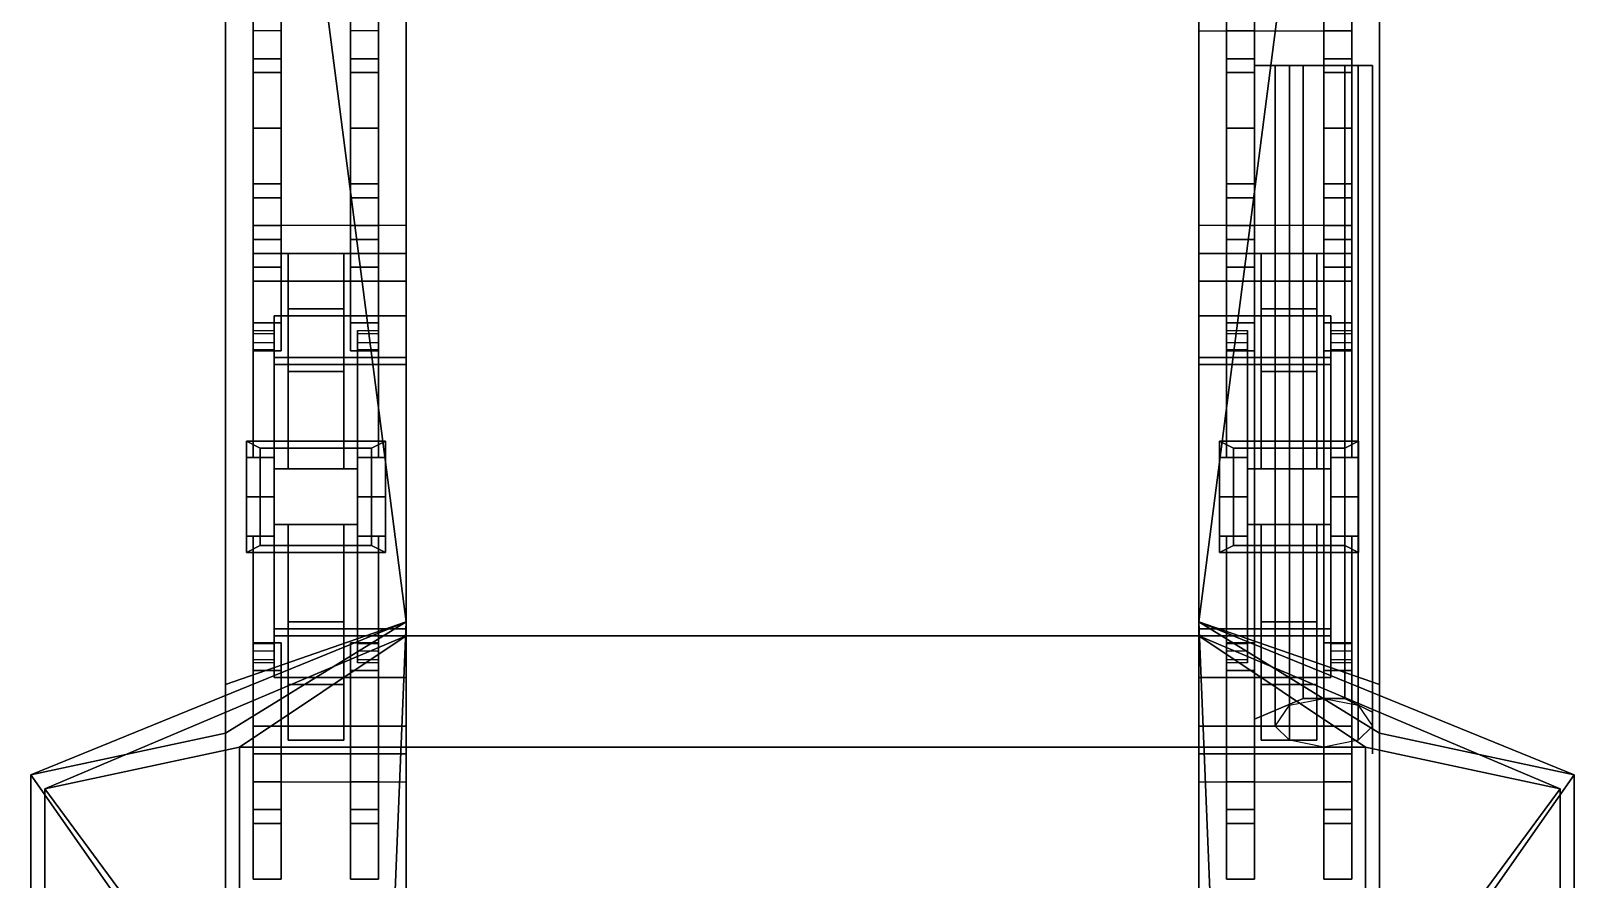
# Model space of a CAD drawing. Extents: x -1.11 to 1.11, y -2.64 to 2.07.
# Drawn here: x -1.11 to 1.11, y -0.51 to 0.71 of the extents above; entities that cross this region are included whole.
import ezdxf

# ---------------------------------------------------------------- set-up
doc = ezdxf.new("R2010")
doc.units = 0
doc.layers.get('0').update_dxf_attribs({"linetype": 'CONTINUOUS'})
doc.layers.add('SUSPENSION', color=5, linetype='CONTINUOUS')

msp = doc.modelspace()

# ---------------------------------------------------------------- linework, layer by layer
for points in [[(0.57, 1.74, 0.29), (0.57, -1.81, 0.29), (-0.57, -1.81, 0.29), (-0.57, 1.74, 0.29)], [(-0.57, -1.81, 0.29), (-0.57, -1.99, 0.86), (-0.57, 1.58, 0.86), (-0.57, 1.74, 0.29)], [(0.57, 1.58, 0.86), (0.57, -1.99, 0.86), (0.57, -1.81, 0.29), (0.57, 1.74, 0.29)], [(-0.57, 1.58, 0.86), (-0.57, -1.99, 0.86), (-0.83, -2.3, 0.86), (-0.83, 1.58, 0.86)], [(0.83, 1.58, 0.86), (0.83, -2.3, 0.86), (0.57, -1.99, 0.86), (0.57, 1.58, 0.86)], [(-0.83, 1.12, 0.86), (-0.83, -0.23, 0.86), (-0.57, -0.14, 1.24), (-0.72, 1.02, 1.02)], [(0.57, -0.14, 1.24), (0.83, -0.23, 0.86), (0.83, 1.12, 0.86), (0.72, 1.02, 1.02)], [(-0.72, 1.02, 1.02), (-0.57, -0.14, 1.24), (-0.57, -0.14, 1.24), (-0.57, 0.86, 1.24)], [(0.57, -0.14, 1.24), (0.57, -0.14, 1.24), (0.72, 1.02, 1.02), (0.57, 0.86, 1.24)], [(-0.57, 0.86, 1.24), (-0.57, -0.16, 1.24), (0.57, -0.16, 1.24), (0.57, 0.86, 1.24)], [(0.65, 0.66, 1.12), (0.65, -0.28, 1.12), (0.72, -0.25, 1.17), (0.72, 0.66, 1.17)], [(0.72, 0.66, 1.17), (0.72, -0.25, 1.17), (0.65, -0.28, 1.12), (0.65, 0.66, 1.12)], [(0.7995, 0.66, 1.0505), (0.68, 0.66, 1.1), (0.7005, 0.66, 1.1495), (0.82, 0.66, 1.1)], [(0.75, 0.66, 1.03), (0.7005, 0.66, 1.0505), (0.68, 0.66, 1.1), (0.7995, 0.66, 1.0505)], [(0.7005, 0.66, 1.1495), (0.68, 0.66, 1.1), (0.68, -0.29, 1.1), (0.7005, -0.26, 1.1495)], [(0.68, 0.66, 1.1), (0.7005, 0.66, 1.0505), (0.7005, -0.31, 1.0505), (0.68, -0.29, 1.1)], [(0.82, 0.66, 1.1), (0.7005, 0.66, 1.1495), (0.75, 0.66, 1.17), (0.7995, 0.66, 1.1495)], [(0.75, 0.66, 1.17), (0.7005, 0.66, 1.1495), (0.7005, -0.26, 1.1495), (0.75, -0.25, 1.17)], [(0.7005, 0.66, 1.0505), (0.75, 0.66, 1.03), (0.75, -0.32, 1.03), (0.7005, -0.31, 1.0505)], [(0.72, 0.66, 1.17), (0.72, -0.25, 1.17), (0.78, -0.25, 1.17), (0.78, 0.66, 1.17)], [(0.78, 0.66, 1.17), (0.78, -0.25, 1.17), (0.72, -0.25, 1.17), (0.72, 0.66, 1.17)], [(0.7995, 0.66, 1.1495), (0.75, 0.66, 1.17), (0.75, -0.25, 1.17), (0.7995, -0.26, 1.1495)], [(0.75, 0.66, 1.03), (0.7995, 0.66, 1.0505), (0.7995, -0.31, 1.0505), (0.75, -0.32, 1.03)], [(0.78, 0.66, 1.17), (0.78, -0.25, 1.17), (0.82, -0.27, 1.14), (0.82, 0.66, 1.14)], [(0.82, 0.66, 1.14), (0.82, -0.27, 1.14), (0.78, -0.25, 1.17), (0.78, 0.66, 1.17)], [(0.82, 0.66, 1.1), (0.7995, 0.66, 1.1495), (0.7995, -0.26, 1.1495), (0.82, -0.29, 1.1)], [(0.7995, 0.66, 1.0505), (0.82, 0.66, 1.1), (0.82, -0.29, 1.1), (0.7995, -0.31, 1.0505)], [(0.82, 0.66, 0.87), (0.82, -0.33, 0.87), (0.82, -0.27, 1.14), (0.82, 0.66, 1.14)], [(0.82, 0.66, 1.14), (0.82, -0.27, 1.14), (0.82, -0.33, 0.87), (0.82, 0.66, 0.87)], [(-0.57, -0.14, 1.24), (-1.11, -0.36, 1.24), (-0.83, -0.76, 2.13), (-0.59, -0.62, 2.13)], [(-0.57, -0.14, 1.24), (-0.83, -0.3, 0.86), (-1.11, -0.36, 1.24), (-0.57, -0.14, 1.24)], [(-0.57, -0.14, 1.24), (-0.83, -0.23, 0.86), (-0.83, -0.3, 0.86), (-0.57, -0.14, 1.24)], [(-0.57, -0.16, 1.24), (-0.57, -0.14, 1.24), (-0.59, -0.62, 2.13), (-0.57, -0.64, 2.13)], [(0.57, -0.14, 1.24), (0.57, -0.14, 1.24), (0.83, -0.3, 0.86), (0.83, -0.23, 0.86)], [(0.57, -0.14, 1.24), (0.57, -0.14, 1.24), (1.11, -0.36, 1.24), (0.83, -0.3, 0.86)], [(0.83, -0.76, 2.13), (1.11, -0.36, 1.24), (0.57, -0.14, 1.24), (0.59, -0.62, 2.13)], [(0.57, -0.14, 1.24), (0.57, -0.16, 1.24), (0.57, -0.64, 2.13), (0.59, -0.62, 2.13)], [(-0.81, -0.76, 2.13), (-1.09, -0.38, 1.24), (-0.57, -0.16, 1.24), (-0.57, -0.64, 2.13)], [(-1.09, -0.38, 1.24), (-0.81, -0.32, 0.88), (-0.81, -0.32, 0.88), (-0.57, -0.16, 1.24)], [(-0.81, -0.32, 0.88), (0.81, -0.32, 0.88), (0.57, -0.16, 1.24), (-0.57, -0.16, 1.24)], [(0.57, -0.16, 1.24), (1.09, -0.38, 1.24), (0.81, -0.76, 2.13), (0.57, -0.64, 2.13)], [(0.81, -0.32, 0.88), (0.81, -0.32, 0.88), (1.09, -0.38, 1.24), (0.57, -0.16, 1.24)], [(-0.83, -0.3, 0.86), (-0.83, -2.3, 0.86), (-1.11, -2.64, 1.24), (-1.11, -0.36, 1.24)], [(1.11, -2.64, 1.24), (0.83, -2.3, 0.86), (0.83, -0.3, 0.86), (1.11, -0.36, 1.24)], [(-1.09, -2.62, 1.24), (-0.81, -2.3, 0.88), (-0.81, -0.32, 0.88), (-1.09, -0.38, 1.24)], [(-0.81, -0.32, 0.88), (-0.81, -2.3, 0.88), (0.81, -2.3, 0.88), (0.81, -0.32, 0.88)], [(0.81, -0.32, 0.88), (0.81, -2.3, 0.88), (1.09, -2.62, 1.24), (1.09, -0.38, 1.24)], [(-1.11, -0.36, 1.24), (-1.11, -2.64, 1.24), (-0.83, -2.31, 2.05), (-0.83, -0.76, 2.13)], [(0.83, -2.31, 2.05), (1.11, -2.64, 1.24), (1.11, -0.36, 1.24), (0.83, -0.76, 2.13)], [(-0.81, -2.29, 2.05), (-1.09, -2.62, 1.24), (-1.09, -0.38, 1.24), (-0.81, -0.76, 2.13)], [(1.09, -0.38, 1.24), (1.09, -2.62, 1.24), (0.81, -2.29, 2.05), (0.81, -0.76, 2.13)]]:
    msp.add_3dface(points)
at = {"layer": 'SUSPENSION'}
for points in [[(0.79, 0.71, 0.66), (0.79, 0.75, 0.59), (0.79, 0.79, 0.72), (0.79, 0.75, 0.74)], [(-0.79, 0.75, 0.59), (-0.79, 0.65, 0.59), (-0.79, 0.67, 0.66), (-0.79, 0.71, 0.66)], [(-0.75, 0.75, 0.59), (-0.75, 0.65, 0.59), (-0.79, 0.65, 0.59), (-0.79, 0.75, 0.59)], [(-0.75, 0.67, 0.66), (-0.75, 0.65, 0.59), (-0.75, 0.75, 0.59), (-0.75, 0.71, 0.66)], [(-0.61, 0.75, 0.59), (-0.61, 0.65, 0.59), (-0.65, 0.65, 0.59), (-0.65, 0.75, 0.59)], [(-0.65, 0.75, 0.59), (-0.65, 0.65, 0.59), (-0.65, 0.67, 0.66), (-0.65, 0.71, 0.66)], [(-0.61, 0.67, 0.66), (-0.61, 0.65, 0.59), (-0.61, 0.75, 0.59), (-0.61, 0.71, 0.66)], [(0.57, 0.75, 0.74), (0.57, 0.71, 0.66), (0.79, 0.71, 0.66), (0.79, 0.75, 0.74)], [(0.65, 0.75, 0.59), (0.65, 0.65, 0.59), (0.61, 0.65, 0.59), (0.61, 0.75, 0.59)], [(0.61, 0.75, 0.59), (0.61, 0.65, 0.59), (0.61, 0.67, 0.66), (0.61, 0.71, 0.66)], [(0.65, 0.67, 0.66), (0.65, 0.65, 0.59), (0.65, 0.75, 0.59), (0.65, 0.71, 0.66)], [(0.75, 0.75, 0.59), (0.75, 0.65, 0.59), (0.75, 0.67, 0.66), (0.75, 0.71, 0.66)], [(0.79, 0.75, 0.59), (0.79, 0.65, 0.59), (0.75, 0.65, 0.59), (0.75, 0.75, 0.59)], [(0.79, 0.67, 0.66), (0.79, 0.65, 0.59), (0.79, 0.75, 0.59), (0.79, 0.71, 0.66)], [(-0.79, 0.71, 0.66), (-0.79, 0.67, 0.66), (-0.75, 0.67, 0.66), (-0.75, 0.71, 0.66)], [(-0.65, 0.71, 0.66), (-0.65, 0.67, 0.66), (-0.61, 0.67, 0.66), (-0.61, 0.71, 0.66)], [(0.61, 0.71, 0.66), (0.61, 0.67, 0.66), (0.65, 0.67, 0.66), (0.65, 0.71, 0.66)], [(0.75, 0.71, 0.66), (0.75, 0.67, 0.66), (0.79, 0.67, 0.66), (0.79, 0.71, 0.66)], [(-0.79, 0.67, 0.66), (-0.79, 0.57, 0.7), (-0.75, 0.57, 0.7), (-0.75, 0.67, 0.66)], [(-0.79, 0.65, 0.59), (-0.79, 0.57, 0.63), (-0.79, 0.57, 0.7), (-0.79, 0.67, 0.66)], [(-0.75, 0.57, 0.7), (-0.75, 0.57, 0.63), (-0.75, 0.65, 0.59), (-0.75, 0.67, 0.66)], [(-0.65, 0.65, 0.59), (-0.65, 0.57, 0.63), (-0.65, 0.57, 0.7), (-0.65, 0.67, 0.66)], [(-0.65, 0.67, 0.66), (-0.65, 0.57, 0.7), (-0.61, 0.57, 0.7), (-0.61, 0.67, 0.66)], [(-0.61, 0.57, 0.7), (-0.61, 0.57, 0.63), (-0.61, 0.65, 0.59), (-0.61, 0.67, 0.66)], [(0.61, 0.65, 0.59), (0.61, 0.57, 0.63), (0.61, 0.57, 0.7), (0.61, 0.67, 0.66)], [(0.61, 0.67, 0.66), (0.61, 0.57, 0.7), (0.65, 0.57, 0.7), (0.65, 0.67, 0.66)], [(0.65, 0.57, 0.7), (0.65, 0.57, 0.63), (0.65, 0.65, 0.59), (0.65, 0.67, 0.66)], [(0.75, 0.67, 0.66), (0.75, 0.57, 0.7), (0.79, 0.57, 0.7), (0.79, 0.67, 0.66)], [(0.75, 0.65, 0.59), (0.75, 0.57, 0.63), (0.75, 0.57, 0.7), (0.75, 0.67, 0.66)], [(0.79, 0.57, 0.7), (0.79, 0.57, 0.63), (0.79, 0.65, 0.59), (0.79, 0.67, 0.66)], [(-0.75, 0.65, 0.59), (-0.75, 0.57, 0.63), (-0.79, 0.57, 0.63), (-0.79, 0.65, 0.59)], [(-0.61, 0.65, 0.59), (-0.61, 0.57, 0.63), (-0.65, 0.57, 0.63), (-0.65, 0.65, 0.59)], [(0.65, 0.65, 0.59), (0.65, 0.57, 0.63), (0.61, 0.57, 0.63), (0.61, 0.65, 0.59)], [(0.79, 0.65, 0.59), (0.79, 0.57, 0.63), (0.75, 0.57, 0.63), (0.75, 0.65, 0.59)], [(-0.79, 0.57, 0.7), (-0.79, 0.57, 0.63), (-0.79, 0.49, 0.59), (-0.79, 0.47, 0.66)], [(-0.75, 0.47, 0.66), (-0.75, 0.57, 0.7), (-0.79, 0.57, 0.7), (-0.79, 0.47, 0.66)], [(-0.79, 0.49, 0.59), (-0.79, 0.57, 0.63), (-0.75, 0.57, 0.63), (-0.75, 0.49, 0.59)], [(-0.75, 0.49, 0.59), (-0.75, 0.57, 0.63), (-0.75, 0.57, 0.7), (-0.75, 0.47, 0.66)], [(-0.61, 0.47, 0.66), (-0.61, 0.57, 0.7), (-0.65, 0.57, 0.7), (-0.65, 0.47, 0.66)], [(-0.65, 0.57, 0.7), (-0.65, 0.57, 0.63), (-0.65, 0.49, 0.59), (-0.65, 0.47, 0.66)], [(-0.65, 0.49, 0.59), (-0.65, 0.57, 0.63), (-0.61, 0.57, 0.63), (-0.61, 0.49, 0.59)], [(-0.61, 0.49, 0.59), (-0.61, 0.57, 0.63), (-0.61, 0.57, 0.7), (-0.61, 0.47, 0.66)], [(0.65, 0.47, 0.66), (0.65, 0.57, 0.7), (0.61, 0.57, 0.7), (0.61, 0.47, 0.66)], [(0.61, 0.57, 0.7), (0.61, 0.57, 0.63), (0.61, 0.49, 0.59), (0.61, 0.47, 0.66)], [(0.61, 0.49, 0.59), (0.61, 0.57, 0.63), (0.65, 0.57, 0.63), (0.65, 0.49, 0.59)], [(0.65, 0.49, 0.59), (0.65, 0.57, 0.63), (0.65, 0.57, 0.7), (0.65, 0.47, 0.66)], [(0.75, 0.57, 0.7), (0.75, 0.57, 0.63), (0.75, 0.49, 0.59), (0.75, 0.47, 0.66)], [(0.79, 0.47, 0.66), (0.79, 0.57, 0.7), (0.75, 0.57, 0.7), (0.75, 0.47, 0.66)], [(0.75, 0.49, 0.59), (0.75, 0.57, 0.63), (0.79, 0.57, 0.63), (0.79, 0.49, 0.59)], [(0.79, 0.49, 0.59), (0.79, 0.57, 0.63), (0.79, 0.57, 0.7), (0.79, 0.47, 0.66)], [(-0.79, 0.47, 0.66), (-0.79, 0.49, 0.59), (-0.79, 0.39, 0.59), (-0.79, 0.43, 0.66)], [(-0.79, 0.39, 0.59), (-0.79, 0.49, 0.59), (-0.75, 0.49, 0.59), (-0.75, 0.39, 0.59)], [(-0.75, 0.39, 0.59), (-0.75, 0.49, 0.59), (-0.75, 0.47, 0.66), (-0.75, 0.43, 0.66)], [(-0.65, 0.39, 0.59), (-0.65, 0.49, 0.59), (-0.61, 0.49, 0.59), (-0.61, 0.39, 0.59)], [(-0.65, 0.47, 0.66), (-0.65, 0.49, 0.59), (-0.65, 0.39, 0.59), (-0.65, 0.43, 0.66)], [(-0.61, 0.39, 0.59), (-0.61, 0.49, 0.59), (-0.61, 0.47, 0.66), (-0.61, 0.43, 0.66)], [(0.61, 0.39, 0.59), (0.61, 0.49, 0.59), (0.65, 0.49, 0.59), (0.65, 0.39, 0.59)], [(0.61, 0.47, 0.66), (0.61, 0.49, 0.59), (0.61, 0.39, 0.59), (0.61, 0.43, 0.66)], [(0.65, 0.39, 0.59), (0.65, 0.49, 0.59), (0.65, 0.47, 0.66), (0.65, 0.43, 0.66)], [(0.75, 0.47, 0.66), (0.75, 0.49, 0.59), (0.75, 0.39, 0.59), (0.75, 0.43, 0.66)], [(0.75, 0.39, 0.59), (0.75, 0.49, 0.59), (0.79, 0.49, 0.59), (0.79, 0.39, 0.59)], [(0.79, 0.39, 0.59), (0.79, 0.49, 0.59), (0.79, 0.47, 0.66), (0.79, 0.43, 0.66)], [(-0.75, 0.43, 0.66), (-0.75, 0.47, 0.66), (-0.79, 0.47, 0.66), (-0.79, 0.43, 0.66)], [(-0.61, 0.43, 0.66), (-0.61, 0.47, 0.66), (-0.65, 0.47, 0.66), (-0.65, 0.43, 0.66)], [(0.65, 0.43, 0.66), (0.65, 0.47, 0.66), (0.61, 0.47, 0.66), (0.61, 0.43, 0.66)], [(0.79, 0.43, 0.66), (0.79, 0.47, 0.66), (0.75, 0.47, 0.66), (0.75, 0.43, 0.66)], [(-0.57, 0.39, 0.74), (-0.57, 0.43, 0.66), (-0.79, 0.43, 0.66), (-0.79, 0.39, 0.74)], [(-0.79, 0.43, 0.66), (-0.79, 0.39, 0.59), (-0.79, 0.35, 0.72), (-0.79, 0.39, 0.74)], [(0.79, 0.39, 0.74), (0.79, 0.43, 0.66), (0.57, 0.43, 0.66), (0.57, 0.39, 0.74)], [(0.79, 0.35, 0.72), (0.79, 0.39, 0.59), (0.79, 0.43, 0.66), (0.79, 0.39, 0.74)], [(-0.79, 0.37, 0.1907), (-0.79, 0.41, 0.26), (-0.75, 0.41, 0.26), (-0.75, 0.37, 0.1907)], [(-0.79, 0.37, 0.1907), (-0.79, 0.29, 0.1907), (-0.79, 0.25, 0.26), (-0.79, 0.41, 0.26)], [(-0.79, 0.41, 0.26), (-0.79, 0.37, 0.3293), (-0.75, 0.37, 0.3293), (-0.75, 0.41, 0.26)], [(-0.79, 0.41, 0.26), (-0.79, 0.25, 0.26), (-0.79, 0.29, 0.3293), (-0.79, 0.37, 0.3293)], [(-0.61, 0.41, 0.26), (-0.61, 0.37, 0.1907), (-0.65, 0.37, 0.1907), (-0.65, 0.41, 0.26)], [(-0.61, 0.37, 0.3293), (-0.61, 0.41, 0.26), (-0.65, 0.41, 0.26), (-0.65, 0.37, 0.3293)], [(-0.61, 0.29, 0.1907), (-0.61, 0.37, 0.1907), (-0.61, 0.41, 0.26), (-0.61, 0.25, 0.26)], [(-0.61, 0.25, 0.26), (-0.61, 0.41, 0.26), (-0.61, 0.37, 0.3293), (-0.61, 0.29, 0.3293)], [(0.61, 0.37, 0.1907), (0.61, 0.41, 0.26), (0.65, 0.41, 0.26), (0.65, 0.37, 0.1907)], [(0.61, 0.37, 0.1907), (0.61, 0.29, 0.1907), (0.61, 0.25, 0.26), (0.61, 0.41, 0.26)], [(0.61, 0.41, 0.26), (0.61, 0.37, 0.3293), (0.65, 0.37, 0.3293), (0.65, 0.41, 0.26)], [(0.61, 0.41, 0.26), (0.61, 0.25, 0.26), (0.61, 0.29, 0.3293), (0.61, 0.37, 0.3293)], [(0.79, 0.41, 0.26), (0.79, 0.37, 0.1907), (0.75, 0.37, 0.1907), (0.75, 0.41, 0.26)], [(0.79, 0.37, 0.3293), (0.79, 0.41, 0.26), (0.75, 0.41, 0.26), (0.75, 0.37, 0.3293)], [(0.79, 0.29, 0.1907), (0.79, 0.37, 0.1907), (0.79, 0.41, 0.26), (0.79, 0.25, 0.26)], [(0.79, 0.25, 0.26), (0.79, 0.41, 0.26), (0.79, 0.37, 0.3293), (0.79, 0.29, 0.3293)], [(-0.79, 0.35, 0.72), (-0.79, 0.39, 0.59), (-0.57, 0.39, 0.59), (-0.57, 0.35, 0.72)], [(-0.79, 0.39, 0.74), (-0.79, 0.35, 0.72), (-0.57, 0.35, 0.72), (-0.57, 0.39, 0.74)], [(-0.66, 0.39, 0.69), (-0.66, 0.31, 0.64), (-0.74, 0.31, 0.64), (-0.74, 0.39, 0.69)], [(-0.74, 0.39, 0.69), (-0.74, 0.31, 0.64), (-0.74, 0.22, 0.67), (-0.74, 0.31, 0.69)], [(-0.66, 0.31, 0.69), (-0.66, 0.39, 0.69), (-0.74, 0.39, 0.69), (-0.74, 0.31, 0.69)], [(-0.66, 0.22, 0.67), (-0.66, 0.31, 0.64), (-0.66, 0.39, 0.69), (-0.66, 0.31, 0.69)], [(0.57, 0.35, 0.72), (0.57, 0.39, 0.59), (0.79, 0.39, 0.59), (0.79, 0.35, 0.72)], [(0.57, 0.39, 0.74), (0.57, 0.35, 0.72), (0.79, 0.35, 0.72), (0.79, 0.39, 0.74)], [(0.74, 0.39, 0.69), (0.74, 0.31, 0.64), (0.66, 0.31, 0.64), (0.66, 0.39, 0.69)], [(0.66, 0.39, 0.69), (0.66, 0.31, 0.64), (0.66, 0.22, 0.67), (0.66, 0.31, 0.69)], [(0.74, 0.31, 0.69), (0.74, 0.39, 0.69), (0.66, 0.39, 0.69), (0.66, 0.31, 0.69)], [(0.74, 0.22, 0.67), (0.74, 0.31, 0.64), (0.74, 0.39, 0.69), (0.74, 0.31, 0.69)], [(-0.79, 0.29, 0.1907), (-0.79, 0.37, 0.1907), (-0.75, 0.37, 0.1907), (-0.75, 0.29, 0.1907)], [(-0.79, 0.37, 0.3293), (-0.79, 0.29, 0.3293), (-0.75, 0.29, 0.3293), (-0.75, 0.37, 0.3293)], [(-0.61, 0.37, 0.1907), (-0.61, 0.29, 0.1907), (-0.65, 0.29, 0.1907), (-0.65, 0.37, 0.1907)], [(-0.61, 0.29, 0.3293), (-0.61, 0.37, 0.3293), (-0.65, 0.37, 0.3293), (-0.65, 0.29, 0.3293)], [(0.61, 0.29, 0.1907), (0.61, 0.37, 0.1907), (0.65, 0.37, 0.1907), (0.65, 0.29, 0.1907)], [(0.61, 0.37, 0.3293), (0.61, 0.29, 0.3293), (0.65, 0.29, 0.3293), (0.65, 0.37, 0.3293)], [(0.79, 0.37, 0.1907), (0.79, 0.29, 0.1907), (0.75, 0.29, 0.1907), (0.75, 0.37, 0.1907)], [(0.79, 0.29, 0.3293), (0.79, 0.37, 0.3293), (0.75, 0.37, 0.3293), (0.75, 0.29, 0.3293)], [(-0.79, 0.25, 0.26), (-0.79, 0.29, 0.1907), (-0.75, 0.29, 0.1907), (-0.75, 0.25, 0.26)], [(-0.79, 0.29, 0.3293), (-0.79, 0.25, 0.26), (-0.75, 0.25, 0.26), (-0.75, 0.29, 0.3293)], [(-0.76, 0.3, 0.72), (-0.76, 0.3, 0.6), (-0.76, 0.24, 0.6), (-0.76, 0.23, 0.72)], [(-0.57, 0.3, 0.72), (-0.57, 0.3, 0.6), (-0.76, 0.3, 0.6), (-0.76, 0.3, 0.72)], [(-0.76, 0.24, 0.6), (-0.76, 0.3, 0.6), (-0.57, 0.3, 0.6), (-0.57, 0.24, 0.6)], [(-0.57, 0.23, 0.72), (-0.57, 0.3, 0.72), (-0.76, 0.3, 0.72), (-0.76, 0.23, 0.72)], [(-0.74, 0.31, 0.69), (-0.74, 0.22, 0.67), (-0.66, 0.22, 0.67), (-0.66, 0.31, 0.69)], [(-0.74, 0.31, 0.64), (-0.74, 0.08, 0.59), (-0.74, 0.08, 0.67), (-0.74, 0.22, 0.67)], [(-0.66, 0.31, 0.64), (-0.66, 0.08, 0.59), (-0.74, 0.08, 0.59), (-0.74, 0.31, 0.64)], [(-0.66, 0.08, 0.67), (-0.66, 0.08, 0.59), (-0.66, 0.31, 0.64), (-0.66, 0.22, 0.67)], [(-0.61, 0.29, 0.1907), (-0.61, 0.25, 0.26), (-0.65, 0.25, 0.26), (-0.65, 0.29, 0.1907)], [(-0.61, 0.25, 0.26), (-0.61, 0.29, 0.3293), (-0.65, 0.29, 0.3293), (-0.65, 0.25, 0.26)], [(0.76, 0.3, 0.72), (0.76, 0.3, 0.6), (0.57, 0.3, 0.6), (0.57, 0.3, 0.72)], [(0.57, 0.24, 0.6), (0.57, 0.3, 0.6), (0.76, 0.3, 0.6), (0.76, 0.24, 0.6)], [(0.76, 0.23, 0.72), (0.76, 0.3, 0.72), (0.57, 0.3, 0.72), (0.57, 0.23, 0.72)], [(0.61, 0.25, 0.26), (0.61, 0.29, 0.1907), (0.65, 0.29, 0.1907), (0.65, 0.25, 0.26)], [(0.61, 0.29, 0.3293), (0.61, 0.25, 0.26), (0.65, 0.25, 0.26), (0.65, 0.29, 0.3293)], [(0.66, 0.31, 0.69), (0.66, 0.22, 0.67), (0.74, 0.22, 0.67), (0.74, 0.31, 0.69)], [(0.74, 0.31, 0.64), (0.74, 0.08, 0.59), (0.66, 0.08, 0.59), (0.66, 0.31, 0.64)], [(0.66, 0.31, 0.64), (0.66, 0.08, 0.59), (0.66, 0.08, 0.67), (0.66, 0.22, 0.67)], [(0.74, 0.08, 0.67), (0.74, 0.08, 0.59), (0.74, 0.31, 0.64), (0.74, 0.22, 0.67)], [(0.79, 0.29, 0.1907), (0.79, 0.25, 0.26), (0.75, 0.25, 0.26), (0.75, 0.29, 0.1907)], [(0.79, 0.25, 0.26), (0.79, 0.29, 0.3293), (0.75, 0.29, 0.3293), (0.75, 0.25, 0.26)], [(0.76, 0.24, 0.6), (0.76, 0.3, 0.6), (0.76, 0.3, 0.72), (0.76, 0.23, 0.72)], [(-0.79, 0.279, 0.2098), (-0.79, 0.0966, 0.1834), (-0.79, 0.12, 0.24), (-0.79, 0.2615, 0.24)], [(-0.76, 0.279, 0.2098), (-0.76, 0.0966, 0.1834), (-0.79, 0.0966, 0.1834), (-0.79, 0.279, 0.2098)], [(-0.79, 0.2517, 0.263), (-0.79, 0.12, 0.31), (-0.79, 0.12, 0.36), (-0.79, 0.2743, 0.3021)], [(-0.79, 0.2743, 0.3021), (-0.79, 0.12, 0.36), (-0.76, 0.12, 0.36), (-0.76, 0.2743, 0.3021)], [(-0.76, 0.12, 0.24), (-0.76, 0.0966, 0.1834), (-0.76, 0.279, 0.2098), (-0.76, 0.2615, 0.24)], [(-0.76, 0.12, 0.36), (-0.76, 0.12, 0.31), (-0.76, 0.2517, 0.263), (-0.76, 0.2743, 0.3021)], [(-0.64, 0.279, 0.2098), (-0.64, 0.0966, 0.1834), (-0.64, 0.12, 0.24), (-0.64, 0.2615, 0.24)], [(-0.61, 0.279, 0.2098), (-0.61, 0.0966, 0.1834), (-0.64, 0.0966, 0.1834), (-0.64, 0.279, 0.2098)], [(-0.64, 0.2743, 0.3021), (-0.64, 0.12, 0.36), (-0.61, 0.12, 0.36), (-0.61, 0.2743, 0.3021)], [(-0.64, 0.2517, 0.263), (-0.64, 0.12, 0.31), (-0.64, 0.12, 0.36), (-0.64, 0.2743, 0.3021)], [(-0.61, 0.12, 0.24), (-0.61, 0.0966, 0.1834), (-0.61, 0.279, 0.2098), (-0.61, 0.2615, 0.24)], [(-0.61, 0.12, 0.36), (-0.61, 0.12, 0.31), (-0.61, 0.2517, 0.263), (-0.61, 0.2743, 0.3021)], [(0.61, 0.279, 0.2098), (0.61, 0.0966, 0.1834), (0.61, 0.12, 0.24), (0.61, 0.2615, 0.24)], [(0.64, 0.279, 0.2098), (0.64, 0.0966, 0.1834), (0.61, 0.0966, 0.1834), (0.61, 0.279, 0.2098)], [(0.61, 0.2517, 0.263), (0.61, 0.12, 0.31), (0.61, 0.12, 0.36), (0.61, 0.2743, 0.3021)], [(0.61, 0.2743, 0.3021), (0.61, 0.12, 0.36), (0.64, 0.12, 0.36), (0.64, 0.2743, 0.3021)], [(0.64, 0.12, 0.24), (0.64, 0.0966, 0.1834), (0.64, 0.279, 0.2098), (0.64, 0.2615, 0.24)], [(0.64, 0.12, 0.36), (0.64, 0.12, 0.31), (0.64, 0.2517, 0.263), (0.64, 0.2743, 0.3021)], [(0.76, 0.279, 0.2098), (0.76, 0.0966, 0.1834), (0.76, 0.12, 0.24), (0.76, 0.2615, 0.24)], [(0.79, 0.279, 0.2098), (0.79, 0.0966, 0.1834), (0.76, 0.0966, 0.1834), (0.76, 0.279, 0.2098)], [(0.76, 0.2743, 0.3021), (0.76, 0.12, 0.36), (0.79, 0.12, 0.36), (0.79, 0.2743, 0.3021)], [(0.76, 0.2517, 0.263), (0.76, 0.12, 0.31), (0.76, 0.12, 0.36), (0.76, 0.2743, 0.3021)], [(0.79, 0.12, 0.24), (0.79, 0.0966, 0.1834), (0.79, 0.279, 0.2098), (0.79, 0.2615, 0.24)], [(0.79, 0.12, 0.36), (0.79, 0.12, 0.31), (0.79, 0.2517, 0.263), (0.79, 0.2743, 0.3021)], [(-0.79, 0.2615, 0.24), (-0.79, 0.12, 0.24), (-0.76, 0.12, 0.24), (-0.76, 0.2615, 0.24)], [(-0.76, 0.2517, 0.263), (-0.76, 0.12, 0.31), (-0.79, 0.12, 0.31), (-0.79, 0.2517, 0.263)], [(-0.64, 0.2615, 0.24), (-0.64, 0.12, 0.24), (-0.61, 0.12, 0.24), (-0.61, 0.2615, 0.24)], [(-0.61, 0.2517, 0.263), (-0.61, 0.12, 0.31), (-0.64, 0.12, 0.31), (-0.64, 0.2517, 0.263)], [(0.61, 0.2615, 0.24), (0.61, 0.12, 0.24), (0.64, 0.12, 0.24), (0.64, 0.2615, 0.24)], [(0.64, 0.2517, 0.263), (0.64, 0.12, 0.31), (0.61, 0.12, 0.31), (0.61, 0.2517, 0.263)], [(0.76, 0.2615, 0.24), (0.76, 0.12, 0.24), (0.79, 0.12, 0.24), (0.79, 0.2615, 0.24)], [(0.79, 0.2517, 0.263), (0.79, 0.12, 0.31), (0.76, 0.12, 0.31), (0.76, 0.2517, 0.263)], [(-0.76, 0.23, 0.72), (-0.76, 0.24, 0.6), (-0.57, 0.24, 0.6), (-0.57, 0.23, 0.72)], [(0.57, 0.23, 0.72), (0.57, 0.24, 0.6), (0.76, 0.24, 0.6), (0.76, 0.23, 0.72)], [(-0.74, 0.22, 0.67), (-0.74, 0.08, 0.67), (-0.66, 0.08, 0.67), (-0.66, 0.22, 0.67)], [(0.66, 0.22, 0.67), (0.66, 0.08, 0.67), (0.74, 0.08, 0.67), (0.74, 0.22, 0.67)], [(-0.8, 0.0966, 0.1834), (-0.8, 0.12, 0.24), (-0.76, 0.12, 0.24), (-0.76, 0.0966, 0.1834)], [(-0.8, 0.12, 0.24), (-0.8, 0.0966, 0.1834), (-0.8, -0.0166, 0.1834), (-0.8, -0.04, 0.24)], [(-0.8, 0.12, 0.5), (-0.8, 0.12, 0.43), (-0.8, -0.04, 0.43), (-0.8, -0.04, 0.5)], [(-0.6, 0.12, 0.5), (-0.6, 0.12, 0.43), (-0.8, 0.12, 0.43), (-0.8, 0.12, 0.5)], [(-0.8, 0.12, 0.43), (-0.8, 0.12, 0.24), (-0.8, -0.04, 0.24), (-0.8, -0.04, 0.43)], [(-0.76, 0.12, 0.43), (-0.76, 0.12, 0.24), (-0.8, 0.12, 0.24), (-0.8, 0.12, 0.43)], [(-0.78, 0.11, 0.59), (-0.8, 0.12, 0.5), (-0.8, -0.04, 0.5), (-0.78, -0.03, 0.59)], [(-0.62, 0.11, 0.59), (-0.6, 0.12, 0.5), (-0.8, 0.12, 0.5), (-0.78, 0.11, 0.59)], [(-0.76, -0.0166, 0.1834), (-0.76, 0.0966, 0.1834), (-0.76, 0.12, 0.24), (-0.76, -0.04, 0.24)], [(-0.76, -0.04, 0.24), (-0.76, 0.12, 0.24), (-0.76, 0.12, 0.43), (-0.76, -0.04, 0.43)], [(-0.76, -0.04, 0.43), (-0.76, 0.12, 0.43), (-0.64, 0.12, 0.43), (-0.64, -0.04, 0.43)], [(-0.64, 0.0966, 0.1834), (-0.64, -0.0166, 0.1834), (-0.64, -0.04, 0.24), (-0.64, 0.12, 0.24)], [(-0.6, 0.12, 0.24), (-0.6, 0.0966, 0.1834), (-0.64, 0.0966, 0.1834), (-0.64, 0.12, 0.24)], [(-0.6, 0.12, 0.43), (-0.6, 0.12, 0.24), (-0.64, 0.12, 0.24), (-0.64, 0.12, 0.43)], [(-0.64, 0.12, 0.24), (-0.64, -0.04, 0.24), (-0.64, -0.04, 0.43), (-0.64, 0.12, 0.43)], [(-0.6, -0.04, 0.5), (-0.6, 0.12, 0.5), (-0.62, 0.11, 0.59), (-0.62, -0.03, 0.59)], [(-0.6, -0.04, 0.24), (-0.6, -0.0166, 0.1834), (-0.6, 0.0966, 0.1834), (-0.6, 0.12, 0.24)], [(-0.6, -0.04, 0.43), (-0.6, 0.12, 0.43), (-0.6, 0.12, 0.5), (-0.6, -0.04, 0.5)], [(-0.6, -0.04, 0.43), (-0.6, -0.04, 0.24), (-0.6, 0.12, 0.24), (-0.6, 0.12, 0.43)], [(0.6, 0.0966, 0.1834), (0.6, 0.12, 0.24), (0.64, 0.12, 0.24), (0.64, 0.0966, 0.1834)], [(0.6, 0.12, 0.24), (0.6, 0.0966, 0.1834), (0.6, -0.0166, 0.1834), (0.6, -0.04, 0.24)], [(0.8, 0.12, 0.5), (0.8, 0.12, 0.43), (0.6, 0.12, 0.43), (0.6, 0.12, 0.5)], [(0.6, 0.12, 0.43), (0.6, -0.04, 0.43), (0.6, -0.04, 0.5), (0.6, 0.12, 0.5)], [(0.6, 0.12, 0.43), (0.6, 0.12, 0.24), (0.6, -0.04, 0.24), (0.6, -0.04, 0.43)], [(0.64, 0.12, 0.43), (0.64, 0.12, 0.24), (0.6, 0.12, 0.24), (0.6, 0.12, 0.43)], [(0.78, 0.11, 0.59), (0.8, 0.12, 0.5), (0.6, 0.12, 0.5), (0.62, 0.11, 0.59)], [(0.6, 0.12, 0.5), (0.6, -0.04, 0.5), (0.62, -0.03, 0.59), (0.62, 0.11, 0.59)], [(0.64, -0.0166, 0.1834), (0.64, 0.0966, 0.1834), (0.64, 0.12, 0.24), (0.64, -0.04, 0.24)], [(0.76, 0.12, 0.43), (0.76, -0.04, 0.43), (0.64, -0.04, 0.43), (0.64, 0.12, 0.43)], [(0.64, -0.04, 0.24), (0.64, 0.12, 0.24), (0.64, 0.12, 0.43), (0.64, -0.04, 0.43)], [(0.76, 0.0966, 0.1834), (0.76, -0.0166, 0.1834), (0.76, -0.04, 0.24), (0.76, 0.12, 0.24)], [(0.8, 0.12, 0.24), (0.8, 0.0966, 0.1834), (0.76, 0.0966, 0.1834), (0.76, 0.12, 0.24)], [(0.8, 0.12, 0.43), (0.8, 0.12, 0.24), (0.76, 0.12, 0.24), (0.76, 0.12, 0.43)], [(0.76, 0.12, 0.24), (0.76, -0.04, 0.24), (0.76, -0.04, 0.43), (0.76, 0.12, 0.43)], [(0.78, -0.03, 0.59), (0.8, -0.04, 0.5), (0.8, 0.12, 0.5), (0.78, 0.11, 0.59)], [(0.8, -0.04, 0.24), (0.8, -0.0166, 0.1834), (0.8, 0.0966, 0.1834), (0.8, 0.12, 0.24)], [(0.8, -0.04, 0.5), (0.8, -0.04, 0.43), (0.8, 0.12, 0.43), (0.8, 0.12, 0.5)], [(0.8, -0.04, 0.43), (0.8, -0.04, 0.24), (0.8, 0.12, 0.24), (0.8, 0.12, 0.43)], [(-0.8, 0.04, 0.16), (-0.8, 0.0966, 0.1834), (-0.76, 0.0966, 0.1834), (-0.76, 0.04, 0.16)], [(-0.8, 0.0966, 0.1834), (-0.8, 0.04, 0.16), (-0.8, 0.04, 0.16), (-0.8, -0.0166, 0.1834)], [(-0.62, -0.03, 0.59), (-0.62, 0.11, 0.59), (-0.78, 0.11, 0.59), (-0.78, -0.03, 0.59)], [(-0.76, 0.04, 0.16), (-0.76, 0.04, 0.16), (-0.76, 0.0966, 0.1834), (-0.76, -0.0166, 0.1834)], [(-0.64, 0.04, 0.16), (-0.64, 0.04, 0.16), (-0.64, -0.0166, 0.1834), (-0.64, 0.0966, 0.1834)], [(-0.6, 0.0966, 0.1834), (-0.6, 0.04, 0.16), (-0.64, 0.04, 0.16), (-0.64, 0.0966, 0.1834)], [(-0.6, -0.0166, 0.1834), (-0.6, 0.04, 0.16), (-0.6, 0.04, 0.16), (-0.6, 0.0966, 0.1834)], [(0.6, 0.04, 0.16), (0.6, 0.0966, 0.1834), (0.64, 0.0966, 0.1834), (0.64, 0.04, 0.16)], [(0.6, 0.0966, 0.1834), (0.6, 0.04, 0.16), (0.6, 0.04, 0.16), (0.6, -0.0166, 0.1834)], [(0.62, 0.11, 0.59), (0.62, -0.03, 0.59), (0.78, -0.03, 0.59), (0.78, 0.11, 0.59)], [(0.64, 0.04, 0.16), (0.64, 0.04, 0.16), (0.64, 0.0966, 0.1834), (0.64, -0.0166, 0.1834)], [(0.76, 0.04, 0.16), (0.76, 0.04, 0.16), (0.76, -0.0166, 0.1834), (0.76, 0.0966, 0.1834)], [(0.8, 0.0966, 0.1834), (0.8, 0.04, 0.16), (0.76, 0.04, 0.16), (0.76, 0.0966, 0.1834)], [(0.8, -0.0166, 0.1834), (0.8, 0.04, 0.16), (0.8, 0.04, 0.16), (0.8, 0.0966, 0.1834)], [(-0.64, 0.08, 0.7), (-0.64, 0.08, 0.59), (-0.76, 0.08, 0.59), (-0.76, 0.08, 0.7)], [(-0.76, 0.08, 0.7), (-0.76, 0.08, 0.59), (-0.76, 0, 0.59), (-0.76, 0, 0.7)], [(-0.64, 0, 0.7), (-0.64, 0.08, 0.7), (-0.76, 0.08, 0.7), (-0.76, 0, 0.7)], [(-0.64, 0, 0.59), (-0.64, 0.08, 0.59), (-0.64, 0.08, 0.7), (-0.64, 0, 0.7)], [(0.76, 0.08, 0.7), (0.76, 0.08, 0.59), (0.64, 0.08, 0.59), (0.64, 0.08, 0.7)], [(0.64, 0.08, 0.59), (0.64, 0, 0.59), (0.64, 0, 0.7), (0.64, 0.08, 0.7)], [(0.64, 0.08, 0.7), (0.64, 0, 0.7), (0.76, 0, 0.7), (0.76, 0.08, 0.7)], [(0.76, 0, 0.7), (0.76, 0, 0.59), (0.76, 0.08, 0.59), (0.76, 0.08, 0.7)], [(-0.8, -0.0166, 0.1834), (-0.8, 0.04, 0.16), (-0.76, 0.04, 0.16), (-0.76, -0.0166, 0.1834)], [(-0.6, 0.04, 0.16), (-0.6, -0.0166, 0.1834), (-0.64, -0.0166, 0.1834), (-0.64, 0.04, 0.16)], [(0.6, -0.0166, 0.1834), (0.6, 0.04, 0.16), (0.64, 0.04, 0.16), (0.64, -0.0166, 0.1834)], [(0.8, 0.04, 0.16), (0.8, -0.0166, 0.1834), (0.76, -0.0166, 0.1834), (0.76, 0.04, 0.16)], [(-0.76, 0, 0.7), (-0.76, 0, 0.59), (-0.64, 0, 0.59), (-0.64, 0, 0.7)], [(-0.66, -0.14, 0.67), (-0.66, 0, 0.67), (-0.74, 0, 0.67), (-0.74, -0.14, 0.67)], [(-0.74, -0.23, 0.64), (-0.74, 0, 0.59), (-0.66, 0, 0.59), (-0.66, -0.23, 0.64)], [(-0.74, 0, 0.67), (-0.74, 0, 0.59), (-0.74, -0.23, 0.64), (-0.74, -0.14, 0.67)], [(-0.66, -0.23, 0.64), (-0.66, 0, 0.59), (-0.66, 0, 0.67), (-0.66, -0.14, 0.67)], [(0.64, 0, 0.7), (0.64, 0, 0.59), (0.76, 0, 0.59), (0.76, 0, 0.7)], [(0.66, -0.23, 0.64), (0.66, 0, 0.59), (0.74, 0, 0.59), (0.74, -0.23, 0.64)], [(0.66, 0, 0.67), (0.66, 0, 0.59), (0.66, -0.23, 0.64), (0.66, -0.14, 0.67)], [(0.74, -0.14, 0.67), (0.74, 0, 0.67), (0.66, 0, 0.67), (0.66, -0.14, 0.67)], [(0.74, -0.23, 0.64), (0.74, 0, 0.59), (0.74, 0, 0.67), (0.74, -0.14, 0.67)], [(-0.8, -0.04, 0.24), (-0.8, -0.0166, 0.1834), (-0.76, -0.0166, 0.1834), (-0.76, -0.04, 0.24)], [(-0.79, -0.04, 0.24), (-0.79, -0.0166, 0.1834), (-0.79, -0.199, 0.2098), (-0.79, -0.1815, 0.24)], [(-0.79, -0.199, 0.2098), (-0.79, -0.0166, 0.1834), (-0.76, -0.0166, 0.1834), (-0.76, -0.199, 0.2098)], [(-0.76, -0.199, 0.2098), (-0.76, -0.0166, 0.1834), (-0.76, -0.04, 0.24), (-0.76, -0.1815, 0.24)], [(-0.6, -0.0166, 0.1834), (-0.6, -0.04, 0.24), (-0.64, -0.04, 0.24), (-0.64, -0.0166, 0.1834)], [(-0.64, -0.04, 0.24), (-0.64, -0.0166, 0.1834), (-0.64, -0.199, 0.2098), (-0.64, -0.1815, 0.24)], [(-0.64, -0.199, 0.2098), (-0.64, -0.0166, 0.1834), (-0.61, -0.0166, 0.1834), (-0.61, -0.199, 0.2098)], [(-0.61, -0.199, 0.2098), (-0.61, -0.0166, 0.1834), (-0.61, -0.04, 0.24), (-0.61, -0.1815, 0.24)], [(0.6, -0.04, 0.24), (0.6, -0.0166, 0.1834), (0.64, -0.0166, 0.1834), (0.64, -0.04, 0.24)], [(0.61, -0.04, 0.24), (0.61, -0.0166, 0.1834), (0.61, -0.199, 0.2098), (0.61, -0.1815, 0.24)], [(0.61, -0.199, 0.2098), (0.61, -0.0166, 0.1834), (0.64, -0.0166, 0.1834), (0.64, -0.199, 0.2098)], [(0.64, -0.199, 0.2098), (0.64, -0.0166, 0.1834), (0.64, -0.04, 0.24), (0.64, -0.1815, 0.24)], [(0.8, -0.0166, 0.1834), (0.8, -0.04, 0.24), (0.76, -0.04, 0.24), (0.76, -0.0166, 0.1834)], [(0.76, -0.04, 0.24), (0.76, -0.0166, 0.1834), (0.76, -0.199, 0.2098), (0.76, -0.1815, 0.24)], [(0.76, -0.199, 0.2098), (0.76, -0.0166, 0.1834), (0.79, -0.0166, 0.1834), (0.79, -0.199, 0.2098)], [(0.79, -0.199, 0.2098), (0.79, -0.0166, 0.1834), (0.79, -0.04, 0.24), (0.79, -0.1815, 0.24)], [(-0.78, -0.03, 0.59), (-0.8, -0.04, 0.5), (-0.6, -0.04, 0.5), (-0.62, -0.03, 0.59)], [(-0.8, -0.04, 0.5), (-0.8, -0.04, 0.43), (-0.6, -0.04, 0.43), (-0.6, -0.04, 0.5)], [(-0.8, -0.04, 0.43), (-0.8, -0.04, 0.24), (-0.76, -0.04, 0.24), (-0.76, -0.04, 0.43)], [(-0.76, -0.1815, 0.24), (-0.76, -0.04, 0.24), (-0.79, -0.04, 0.24), (-0.79, -0.1815, 0.24)], [(-0.79, -0.1717, 0.263), (-0.79, -0.04, 0.31), (-0.76, -0.04, 0.31), (-0.76, -0.1717, 0.263)], [(-0.76, -0.1943, 0.3021), (-0.76, -0.04, 0.36), (-0.79, -0.04, 0.36), (-0.79, -0.1943, 0.3021)], [(-0.79, -0.04, 0.36), (-0.79, -0.04, 0.31), (-0.79, -0.1717, 0.263), (-0.79, -0.1943, 0.3021)], [(-0.76, -0.1717, 0.263), (-0.76, -0.04, 0.31), (-0.76, -0.04, 0.36), (-0.76, -0.1943, 0.3021)], [(-0.64, -0.04, 0.43), (-0.64, -0.04, 0.24), (-0.6, -0.04, 0.24), (-0.6, -0.04, 0.43)], [(-0.64, -0.04, 0.36), (-0.64, -0.04, 0.31), (-0.64, -0.1717, 0.263), (-0.64, -0.1943, 0.3021)], [(-0.61, -0.1943, 0.3021), (-0.61, -0.04, 0.36), (-0.64, -0.04, 0.36), (-0.64, -0.1943, 0.3021)], [(-0.64, -0.1717, 0.263), (-0.64, -0.04, 0.31), (-0.61, -0.04, 0.31), (-0.61, -0.1717, 0.263)], [(-0.61, -0.1815, 0.24), (-0.61, -0.04, 0.24), (-0.64, -0.04, 0.24), (-0.64, -0.1815, 0.24)], [(-0.61, -0.1717, 0.263), (-0.61, -0.04, 0.31), (-0.61, -0.04, 0.36), (-0.61, -0.1943, 0.3021)], [(0.62, -0.03, 0.59), (0.6, -0.04, 0.5), (0.8, -0.04, 0.5), (0.78, -0.03, 0.59)], [(0.6, -0.04, 0.5), (0.6, -0.04, 0.43), (0.8, -0.04, 0.43), (0.8, -0.04, 0.5)], [(0.6, -0.04, 0.43), (0.6, -0.04, 0.24), (0.64, -0.04, 0.24), (0.64, -0.04, 0.43)], [(0.64, -0.1815, 0.24), (0.64, -0.04, 0.24), (0.61, -0.04, 0.24), (0.61, -0.1815, 0.24)], [(0.61, -0.1717, 0.263), (0.61, -0.04, 0.31), (0.64, -0.04, 0.31), (0.64, -0.1717, 0.263)], [(0.64, -0.1943, 0.3021), (0.64, -0.04, 0.36), (0.61, -0.04, 0.36), (0.61, -0.1943, 0.3021)], [(0.61, -0.04, 0.36), (0.61, -0.04, 0.31), (0.61, -0.1717, 0.263), (0.61, -0.1943, 0.3021)], [(0.64, -0.1717, 0.263), (0.64, -0.04, 0.31), (0.64, -0.04, 0.36), (0.64, -0.1943, 0.3021)], [(0.76, -0.04, 0.43), (0.76, -0.04, 0.24), (0.8, -0.04, 0.24), (0.8, -0.04, 0.43)], [(0.76, -0.04, 0.36), (0.76, -0.04, 0.31), (0.76, -0.1717, 0.263), (0.76, -0.1943, 0.3021)], [(0.79, -0.1943, 0.3021), (0.79, -0.04, 0.36), (0.76, -0.04, 0.36), (0.76, -0.1943, 0.3021)], [(0.76, -0.1717, 0.263), (0.76, -0.04, 0.31), (0.79, -0.04, 0.31), (0.79, -0.1717, 0.263)], [(0.79, -0.1815, 0.24), (0.79, -0.04, 0.24), (0.76, -0.04, 0.24), (0.76, -0.1815, 0.24)], [(0.79, -0.1717, 0.263), (0.79, -0.04, 0.31), (0.79, -0.04, 0.36), (0.79, -0.1943, 0.3021)], [(-0.76, -0.16, 0.6), (-0.76, -0.22, 0.6), (-0.76, -0.22, 0.72), (-0.76, -0.15, 0.72)], [(-0.57, -0.15, 0.72), (-0.57, -0.16, 0.6), (-0.76, -0.16, 0.6), (-0.76, -0.15, 0.72)], [(-0.76, -0.15, 0.72), (-0.76, -0.22, 0.72), (-0.57, -0.22, 0.72), (-0.57, -0.15, 0.72)], [(-0.66, -0.23, 0.69), (-0.66, -0.14, 0.67), (-0.74, -0.14, 0.67), (-0.74, -0.23, 0.69)], [(-0.74, -0.14, 0.67), (-0.74, -0.23, 0.64), (-0.74, -0.31, 0.69), (-0.74, -0.23, 0.69)], [(-0.66, -0.31, 0.69), (-0.66, -0.23, 0.64), (-0.66, -0.14, 0.67), (-0.66, -0.23, 0.69)], [(0.76, -0.15, 0.72), (0.76, -0.16, 0.6), (0.57, -0.16, 0.6), (0.57, -0.15, 0.72)], [(0.57, -0.15, 0.72), (0.57, -0.22, 0.72), (0.76, -0.22, 0.72), (0.76, -0.15, 0.72)], [(0.74, -0.23, 0.69), (0.74, -0.14, 0.67), (0.66, -0.14, 0.67), (0.66, -0.23, 0.69)], [(0.66, -0.14, 0.67), (0.66, -0.23, 0.64), (0.66, -0.31, 0.69), (0.66, -0.23, 0.69)], [(0.74, -0.31, 0.69), (0.74, -0.23, 0.64), (0.74, -0.14, 0.67), (0.74, -0.23, 0.69)], [(0.76, -0.22, 0.72), (0.76, -0.22, 0.6), (0.76, -0.16, 0.6), (0.76, -0.15, 0.72)], [(-0.79, -0.21, 0.1907), (-0.79, -0.17, 0.26), (-0.75, -0.17, 0.26), (-0.75, -0.21, 0.1907)], [(-0.79, -0.21, 0.1907), (-0.79, -0.29, 0.1907), (-0.79, -0.33, 0.26), (-0.79, -0.17, 0.26)], [(-0.79, -0.17, 0.26), (-0.79, -0.21, 0.3293), (-0.75, -0.21, 0.3293), (-0.75, -0.17, 0.26)], [(-0.79, -0.17, 0.26), (-0.79, -0.33, 0.26), (-0.79, -0.29, 0.3293), (-0.79, -0.21, 0.3293)], [(-0.57, -0.16, 0.6), (-0.57, -0.22, 0.6), (-0.76, -0.22, 0.6), (-0.76, -0.16, 0.6)], [(-0.61, -0.17, 0.26), (-0.61, -0.21, 0.1907), (-0.65, -0.21, 0.1907), (-0.65, -0.17, 0.26)], [(-0.61, -0.21, 0.3293), (-0.61, -0.17, 0.26), (-0.65, -0.17, 0.26), (-0.65, -0.21, 0.3293)], [(-0.61, -0.29, 0.1907), (-0.61, -0.21, 0.1907), (-0.61, -0.17, 0.26), (-0.61, -0.33, 0.26)], [(-0.61, -0.33, 0.26), (-0.61, -0.17, 0.26), (-0.61, -0.21, 0.3293), (-0.61, -0.29, 0.3293)], [(0.76, -0.16, 0.6), (0.76, -0.22, 0.6), (0.57, -0.22, 0.6), (0.57, -0.16, 0.6)], [(0.61, -0.21, 0.1907), (0.61, -0.17, 0.26), (0.65, -0.17, 0.26), (0.65, -0.21, 0.1907)], [(0.61, -0.21, 0.1907), (0.61, -0.29, 0.1907), (0.61, -0.33, 0.26), (0.61, -0.17, 0.26)], [(0.61, -0.17, 0.26), (0.61, -0.21, 0.3293), (0.65, -0.21, 0.3293), (0.65, -0.17, 0.26)], [(0.61, -0.17, 0.26), (0.61, -0.33, 0.26), (0.61, -0.29, 0.3293), (0.61, -0.21, 0.3293)], [(0.79, -0.17, 0.26), (0.79, -0.21, 0.1907), (0.75, -0.21, 0.1907), (0.75, -0.17, 0.26)], [(0.79, -0.21, 0.3293), (0.79, -0.17, 0.26), (0.75, -0.17, 0.26), (0.75, -0.21, 0.3293)], [(0.79, -0.29, 0.1907), (0.79, -0.21, 0.1907), (0.79, -0.17, 0.26), (0.79, -0.33, 0.26)], [(0.79, -0.33, 0.26), (0.79, -0.17, 0.26), (0.79, -0.21, 0.3293), (0.79, -0.29, 0.3293)], [(-0.79, -0.29, 0.1907), (-0.79, -0.21, 0.1907), (-0.75, -0.21, 0.1907), (-0.75, -0.29, 0.1907)], [(-0.79, -0.21, 0.3293), (-0.79, -0.29, 0.3293), (-0.75, -0.29, 0.3293), (-0.75, -0.21, 0.3293)], [(-0.76, -0.22, 0.72), (-0.76, -0.22, 0.6), (-0.57, -0.22, 0.6), (-0.57, -0.22, 0.72)], [(-0.61, -0.21, 0.1907), (-0.61, -0.29, 0.1907), (-0.65, -0.29, 0.1907), (-0.65, -0.21, 0.1907)], [(-0.61, -0.29, 0.3293), (-0.61, -0.21, 0.3293), (-0.65, -0.21, 0.3293), (-0.65, -0.29, 0.3293)], [(0.57, -0.22, 0.72), (0.57, -0.22, 0.6), (0.76, -0.22, 0.6), (0.76, -0.22, 0.72)], [(0.61, -0.29, 0.1907), (0.61, -0.21, 0.1907), (0.65, -0.21, 0.1907), (0.65, -0.29, 0.1907)], [(0.61, -0.21, 0.3293), (0.61, -0.29, 0.3293), (0.65, -0.29, 0.3293), (0.65, -0.21, 0.3293)], [(0.79, -0.21, 0.1907), (0.79, -0.29, 0.1907), (0.75, -0.29, 0.1907), (0.75, -0.21, 0.1907)], [(0.79, -0.29, 0.3293), (0.79, -0.21, 0.3293), (0.75, -0.21, 0.3293), (0.75, -0.29, 0.3293)], [(-0.74, -0.31, 0.69), (-0.74, -0.23, 0.64), (-0.66, -0.23, 0.64), (-0.66, -0.31, 0.69)], [(-0.74, -0.23, 0.69), (-0.74, -0.31, 0.69), (-0.66, -0.31, 0.69), (-0.66, -0.23, 0.69)], [(0.66, -0.31, 0.69), (0.66, -0.23, 0.64), (0.74, -0.23, 0.64), (0.74, -0.31, 0.69)], [(0.66, -0.23, 0.69), (0.66, -0.31, 0.69), (0.74, -0.31, 0.69), (0.74, -0.23, 0.69)], [(-0.79, -0.33, 0.26), (-0.79, -0.29, 0.1907), (-0.75, -0.29, 0.1907), (-0.75, -0.33, 0.26)], [(-0.79, -0.29, 0.3293), (-0.79, -0.33, 0.26), (-0.75, -0.33, 0.26), (-0.75, -0.29, 0.3293)], [(-0.79, -0.29, 0.72), (-0.79, -0.33, 0.59), (-0.79, -0.37, 0.66), (-0.79, -0.33, 0.74)], [(-0.57, -0.29, 0.72), (-0.57, -0.33, 0.59), (-0.79, -0.33, 0.59), (-0.79, -0.29, 0.72)], [(-0.57, -0.33, 0.74), (-0.57, -0.29, 0.72), (-0.79, -0.29, 0.72), (-0.79, -0.33, 0.74)], [(-0.61, -0.29, 0.1907), (-0.61, -0.33, 0.26), (-0.65, -0.33, 0.26), (-0.65, -0.29, 0.1907)], [(-0.61, -0.33, 0.26), (-0.61, -0.29, 0.3293), (-0.65, -0.29, 0.3293), (-0.65, -0.33, 0.26)], [(0.79, -0.33, 0.74), (0.79, -0.29, 0.72), (0.57, -0.29, 0.72), (0.57, -0.33, 0.74)], [(0.79, -0.29, 0.72), (0.79, -0.33, 0.59), (0.57, -0.33, 0.59), (0.57, -0.29, 0.72)], [(0.61, -0.33, 0.26), (0.61, -0.29, 0.1907), (0.65, -0.29, 0.1907), (0.65, -0.33, 0.26)], [(0.61, -0.29, 0.3293), (0.61, -0.33, 0.26), (0.65, -0.33, 0.26), (0.65, -0.29, 0.3293)], [(0.79, -0.29, 0.1907), (0.79, -0.33, 0.26), (0.75, -0.33, 0.26), (0.75, -0.29, 0.1907)], [(0.79, -0.33, 0.26), (0.79, -0.29, 0.3293), (0.75, -0.29, 0.3293), (0.75, -0.33, 0.26)], [(0.79, -0.37, 0.66), (0.79, -0.33, 0.59), (0.79, -0.29, 0.72), (0.79, -0.33, 0.74)], [(-0.79, -0.33, 0.74), (-0.79, -0.37, 0.66), (-0.57, -0.37, 0.66), (-0.57, -0.33, 0.74)], [(-0.79, -0.33, 0.59), (-0.79, -0.43, 0.59), (-0.79, -0.41, 0.66), (-0.79, -0.37, 0.66)], [(-0.75, -0.33, 0.59), (-0.75, -0.43, 0.59), (-0.79, -0.43, 0.59), (-0.79, -0.33, 0.59)], [(-0.75, -0.41, 0.66), (-0.75, -0.43, 0.59), (-0.75, -0.33, 0.59), (-0.75, -0.37, 0.66)], [(-0.61, -0.33, 0.59), (-0.61, -0.43, 0.59), (-0.65, -0.43, 0.59), (-0.65, -0.33, 0.59)], [(-0.65, -0.33, 0.59), (-0.65, -0.43, 0.59), (-0.65, -0.41, 0.66), (-0.65, -0.37, 0.66)], [(-0.61, -0.41, 0.66), (-0.61, -0.43, 0.59), (-0.61, -0.33, 0.59), (-0.61, -0.37, 0.66)], [(0.57, -0.33, 0.74), (0.57, -0.37, 0.66), (0.79, -0.37, 0.66), (0.79, -0.33, 0.74)], [(0.65, -0.33, 0.59), (0.65, -0.43, 0.59), (0.61, -0.43, 0.59), (0.61, -0.33, 0.59)], [(0.61, -0.33, 0.59), (0.61, -0.43, 0.59), (0.61, -0.41, 0.66), (0.61, -0.37, 0.66)], [(0.65, -0.41, 0.66), (0.65, -0.43, 0.59), (0.65, -0.33, 0.59), (0.65, -0.37, 0.66)], [(0.75, -0.33, 0.59), (0.75, -0.43, 0.59), (0.75, -0.41, 0.66), (0.75, -0.37, 0.66)], [(0.79, -0.33, 0.59), (0.79, -0.43, 0.59), (0.75, -0.43, 0.59), (0.75, -0.33, 0.59)], [(0.79, -0.41, 0.66), (0.79, -0.43, 0.59), (0.79, -0.33, 0.59), (0.79, -0.37, 0.66)], [(-0.79, -0.37, 0.66), (-0.79, -0.41, 0.66), (-0.75, -0.41, 0.66), (-0.75, -0.37, 0.66)], [(-0.65, -0.37, 0.66), (-0.65, -0.41, 0.66), (-0.61, -0.41, 0.66), (-0.61, -0.37, 0.66)], [(0.61, -0.37, 0.66), (0.61, -0.41, 0.66), (0.65, -0.41, 0.66), (0.65, -0.37, 0.66)], [(0.75, -0.37, 0.66), (0.75, -0.41, 0.66), (0.79, -0.41, 0.66), (0.79, -0.37, 0.66)], [(-0.79, -0.41, 0.66), (-0.79, -0.51, 0.7), (-0.75, -0.51, 0.7), (-0.75, -0.41, 0.66)], [(-0.79, -0.43, 0.59), (-0.79, -0.51, 0.63), (-0.79, -0.51, 0.7), (-0.79, -0.41, 0.66)], [(-0.75, -0.51, 0.7), (-0.75, -0.51, 0.63), (-0.75, -0.43, 0.59), (-0.75, -0.41, 0.66)], [(-0.65, -0.43, 0.59), (-0.65, -0.51, 0.63), (-0.65, -0.51, 0.7), (-0.65, -0.41, 0.66)], [(-0.65, -0.41, 0.66), (-0.65, -0.51, 0.7), (-0.61, -0.51, 0.7), (-0.61, -0.41, 0.66)], [(-0.61, -0.51, 0.7), (-0.61, -0.51, 0.63), (-0.61, -0.43, 0.59), (-0.61, -0.41, 0.66)], [(0.61, -0.43, 0.59), (0.61, -0.51, 0.63), (0.61, -0.51, 0.7), (0.61, -0.41, 0.66)], [(0.61, -0.41, 0.66), (0.61, -0.51, 0.7), (0.65, -0.51, 0.7), (0.65, -0.41, 0.66)], [(0.65, -0.51, 0.7), (0.65, -0.51, 0.63), (0.65, -0.43, 0.59), (0.65, -0.41, 0.66)], [(0.75, -0.43, 0.59), (0.75, -0.51, 0.63), (0.75, -0.51, 0.7), (0.75, -0.41, 0.66)], [(0.75, -0.41, 0.66), (0.75, -0.51, 0.7), (0.79, -0.51, 0.7), (0.79, -0.41, 0.66)], [(0.79, -0.51, 0.7), (0.79, -0.51, 0.63), (0.79, -0.43, 0.59), (0.79, -0.41, 0.66)], [(-0.75, -0.43, 0.59), (-0.75, -0.51, 0.63), (-0.79, -0.51, 0.63), (-0.79, -0.43, 0.59)], [(-0.61, -0.43, 0.59), (-0.61, -0.51, 0.63), (-0.65, -0.51, 0.63), (-0.65, -0.43, 0.59)], [(0.65, -0.43, 0.59), (0.65, -0.51, 0.63), (0.61, -0.51, 0.63), (0.61, -0.43, 0.59)], [(0.79, -0.43, 0.59), (0.79, -0.51, 0.63), (0.75, -0.51, 0.63), (0.75, -0.43, 0.59)]]:
    msp.add_3dface(points, dxfattribs=at)

doc.saveas('drawing.dxf')
